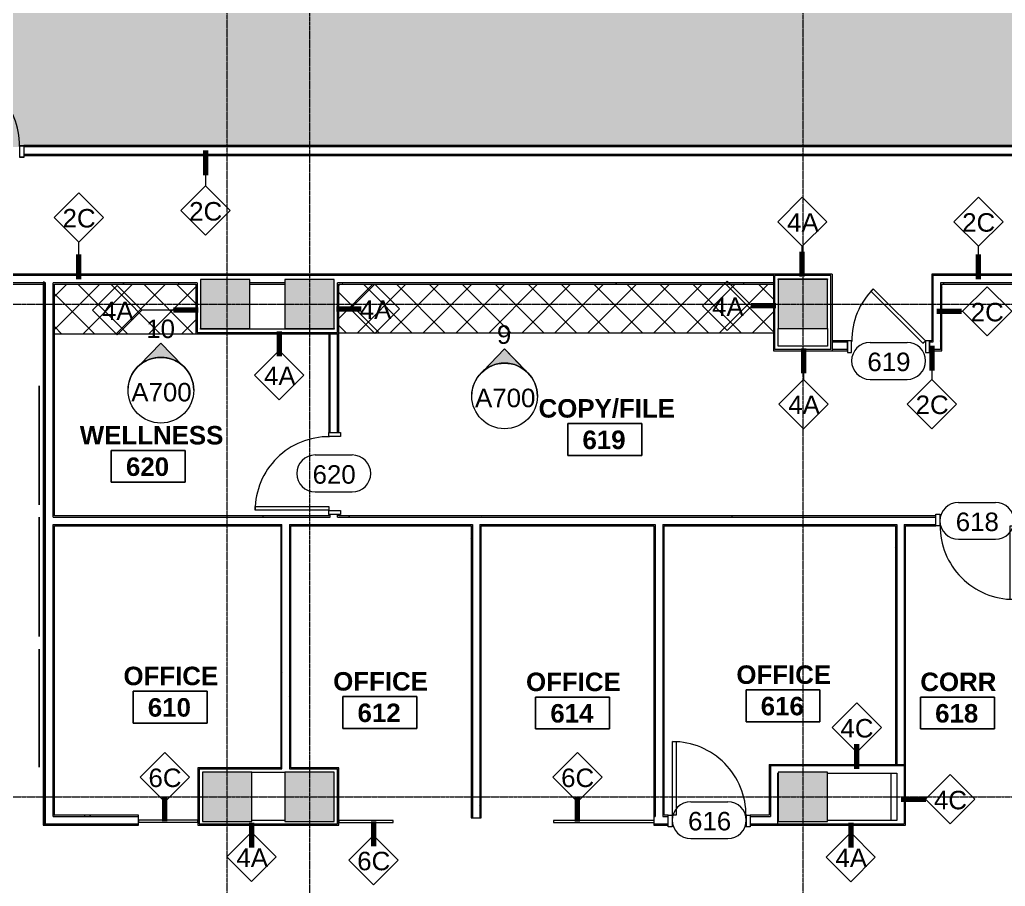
# Model space of a CAD drawing. Header units: inches. Extents: x 2468 to 5719, y -656 to 1380.
# Drawn here: x 3111 to 3590.6, y 536.6 to 958.5 of the extents above; entities that cross this region are included whole.
import ezdxf

# ---------------------------------------------------------------- set-up
doc = ezdxf.new("R2010")
doc.units = ezdxf.units.IN
doc.header["$MEASUREMENT"] = 0
doc.linetypes.add('Grid Line 1_2_', pattern=[0.875, 0.5, -0.125, 0.125, -0.125])
for name, color, linetype, lineweight in [('7200-WISCONSIN-AVE-6TH-FLOOR-031418_dwg', 8, 'Continuous', 9), ('A-AREA-IDEN', 2, 'Continuous', 9), ('A-DETL-GENF', 92, 'Continuous', 9), ('A-DOOR', 31, 'Continuous', 13), ('A-DOOR-FRAM', 31, 'Continuous', 20), ('A-DOOR-IDEN', 31, 'Continuous', 9), ('A-GENM', 13, 'Continuous', 13), ('A-GLAZ-CURT', 52, 'Continuous', 9), ('A-WALL', 113, 'Continuous', 13), ('A-WALL-IDEN', 211, 'Continuous', 9), ('A-WALL-PATT', 111, 'Continuous', 13), ('Bb-col', 7, 'Continuous', 9), ('G-ANNO-SYMB', 111, 'Continuous', 9), ('I-WALL', 2, 'Continuous', 13), ('Q-CASE', 31, 'Continuous', 13), ('S-COLS', 52, 'Continuous', 13), ('S-GRID', 1, 'Continuous', 9)]:
    doc.layers.add(name, color=color, linetype=linetype, lineweight=lineweight)
doc.styles.add('Arial_1', font='arial.ttf', dxfattribs={"height": 9})
doc.styles.add('Swis721 Lt BT', font='swissl.ttf', dxfattribs={"height": 9})
doc.styles.add('Swis721 Lt BT_B_1', font='', dxfattribs={"height": 9})
doc.styles.get('Swis721 Lt BT_B_1').set_extended_font_data('Swis721 Lt BT', bold=True)
pattern_1 = [(0, (0, 0), (30.72, 7.68), [1.267, -21.773, 1.267, -21.773, -122.88]), (0, (0, 0), (30.72, 7.68), [-46.08, 1.267, -44.813, 1.267, -21.773, -53.76]), (0, (0, 0), (30.72, 7.68), [-115.2, 1.267, -14.093, 1.267, -37.133]), (120, (11.52, 3.84), (-22.011075, 22.7643), [1.267, -21.773, 1.267, -21.773, -122.88]), (120, (11.52, 3.84), (-22.011075, 22.7643), [-46.08, 1.267, -44.813, 1.267, -21.773, -53.76]), (120, (11.52, 3.84), (-22.011075, 22.7643), [-115.2, 1.267, -14.093, 1.267, -37.133]), (240, (15.36, 19.2), (-8.708925, -30.4443), [1.267, -21.773, 1.267, -21.773, -122.88]), (240, (15.36, 19.2), (-8.708925, -30.4443), [-46.08, 1.267, -44.813, 1.267, -21.773, -53.76]), (240, (15.36, 19.2), (-8.708925, -30.4443), [-115.2, 1.267, -14.093, 1.267, -37.133])]

# ---------------------------------------------------------------- blocks, each defined once
blk = doc.blocks.new('Concrete-Rectangular-Column - 24 x 24-4901126-6TH FLOOR CONSTRUCTION')
at = {"layer": 'S-COLS', "lineweight": 9}
blk.add_hatch(color=7, dxfattribs=at).paths.add_polyline_path([(-12, -12), (12, -12), (12, 12), (-12, 12), (-12, 9.82)], flags=0)
at = {"layer": 'S-COLS', "color": 8, "lineweight": 20}
for p, q in [((12, 12), (-12, 12)), ((-12, 12), (-12, -12)), ((12, -12), (12, 12)), ((-12, -12), (12, -12))]:
    blk.add_line(p, q, dxfattribs=at)
blk = doc.blocks.new('Single Flush - OTJ_SOLIDFLUSH_ALUM-6376845-6TH FLOOR CONSTRUCTION')
at = {"layer": 'A-DOOR', "lineweight": 20}
for p, q in [((16.15625, -2.4375), (17.90625, -2.4375)), ((16.15625, -38.25), (16.15625, -2.4375)), ((17.90625, -2.4375), (17.90625, -38.25)), ((17.90625, -38.25), (16.15625, -38.25))]:
    blk.add_line(p, q, dxfattribs=at)
at = {"layer": 'A-DOOR', "lineweight": 9}
blk.add_arc((17.90625, -2.4375), 35.8125, 179.5, 270, dxfattribs=at)
at = {"layer": 'A-DOOR-FRAM'}
for p, q in [((-20, 3.3125), (-18, 3.3125)), ((-20, -2.4375), (-20, 3.3125)), ((-19.9375, 3.25), (-18.0625, 3.25)), ((-19.9375, -2.375), (-19.9375, 3.25)), ((-18.0625, 3.25), (-18.0625, -2.375)), ((-18, 3.3125), (-18, -2.4375)), ((18.000004, 3.3125), (20.000004, 3.3125)), ((18.000004, -2.4375), (18.000004, 3.3125)), ((18.062504, 3.25), (19.937504, 3.25)), ((18.062504, -2.375), (18.062504, 3.25)), ((19.937504, 3.25), (19.937504, -2.375)), ((20.000004, 3.3125), (20.000004, -2.4375)), ((-18, -2.4375), (-20, -2.4375)), ((-18.0625, -2.375), (-19.9375, -2.375)), ((20.000004, -2.4375), (18.000004, -2.4375)), ((19.937504, -2.375), (18.062504, -2.375))]:
    blk.add_line(p, q, dxfattribs=at)
blk = doc.blocks.new('Single Flush - OTJ_SOLIDFLUSH_ALUM-6443499-6TH FLOOR CONSTRUCTION')
at = {"layer": 'A-DOOR', "lineweight": 20}
for p, q in [((-7.42, 27.76), (-8.65, 26.52)), ((-8.65, 26.52), (16.67, 1.2)), ((17.91, 2.44), (-7.42, 27.76)), ((16.67, 1.2), (17.91, 2.44))]:
    blk.add_line(p, q, dxfattribs=at)
at = {"layer": 'A-DOOR', "lineweight": 9}
blk.add_arc((17.91, 2.44), 35.81, 135, 180.5, dxfattribs=at)
at = {"layer": 'A-DOOR-FRAM'}
for p, q in [((-20, 2.44), (-20, -3.31)), ((-18, 2.44), (-20, 2.44)), ((-19.94, 2.37), (-19.94, -3.25)), ((-18.06, 2.37), (-19.94, 2.37)), ((-18.06, -3.25), (-18.06, 2.37)), ((-18, -3.31), (-18, 2.44)), ((18, 2.44), (18, -3.31)), ((20, 2.44), (18, 2.44)), ((18.06, 2.37), (18.06, -3.25)), ((19.94, 2.37), (18.06, 2.37)), ((19.94, -3.25), (19.94, 2.37)), ((20, -3.31), (20, 2.44)), ((-20, -3.31), (-18, -3.31)), ((-19.94, -3.25), (-18.06, -3.25)), ((18, -3.31), (20, -3.31)), ((18.06, -3.25), (19.94, -3.25))]:
    blk.add_line(p, q, dxfattribs=at)
blk = doc.blocks.new('System Panel - Glazed-6409168-6TH FLOOR CONSTRUCTION')
at = {"layer": 'A-GLAZ-CURT', "lineweight": 13}
for p, q in [((14.5, 0.5), (-14.5, 0.5)), ((-14.5, 0.5), (-14.5, -0.5)), ((14.5, -0.5), (14.5, 0.5)), ((-14.5, -0.5), (14.5, -0.5))]:
    blk.add_line(p, q, dxfattribs=at)
blk = doc.blocks.new('C-Counter Top - ADJ HEIGHT-6442588-6TH FLOOR CONSTRUCTION')
at = {"layer": 'Q-CASE', "lineweight": 9}
h = blk.add_hatch(dxfattribs=at)
h.set_pattern_fill('FP_3', color=256, style=0, pattern_type=2)
h.set_pattern_definition([(45, (-3313.512, -831.118), (-8.012227, 8.012227), []), (135, (-3313.512, -831.118), (-8.012227, -8.012227), [])])
h.paths.add_polyline_path([(-47.26, -25), (164.24, -25), (164.24, -1.38), (-47.26, -1.38), (-47.26, -24.86)], flags=0)
blk.add_line((-47.26, -25), (164.24, -25), dxfattribs=at)
blk = doc.blocks.new('Casework 14 - Casework 3-5735382-6TH FLOOR CONSTRUCTION')
at = {"layer": 'Q-CASE', "lineweight": 9}
h = blk.add_hatch(dxfattribs=at)
h.set_pattern_fill('FP_5', color=256, style=0, pattern_type=2)
h.set_pattern_definition([(45, (3.807, 23.187), (-8.012227, 8.012227), []), (135, (3.807, 23.187), (-8.012227, -8.012227), [])])
h.paths.add_polyline_path([(3176.45, 828.82), (3200.56, 828.82), (3200.56, 852.93), (3131.68, 852.93), (3131.68, 828.82), (3155.79, 828.82)], flags=0)
blk.add_line((3131.68, 828.82), (3200.56, 828.82), dxfattribs=at)
blk = doc.blocks.new('System Panel - Glazed-6409363-6TH FLOOR CONSTRUCTION')
at = {"layer": 'A-GLAZ-CURT', "lineweight": 13}
for p, q in [((13.25, 0.5), (-13.25, 0.5)), ((-13.25, 0.5), (-13.25, -0.5)), ((13.25, -0.5), (13.25, 0.5)), ((-13.25, -0.5), (13.25, -0.5))]:
    blk.add_line(p, q, dxfattribs=at)
blk = doc.blocks.new('System Panel - Glazed-6409592-6TH FLOOR CONSTRUCTION')
at = {"layer": 'A-GLAZ-CURT', "lineweight": 13}
for p, q in [((24.4375, 0.5), (-24.4375, 0.5)), ((-24.4375, 0.5), (-24.4375, -0.5)), ((24.4375, -0.5), (24.4375, 0.5)), ((-24.4375, -0.5), (24.4375, -0.5))]:
    blk.add_line(p, q, dxfattribs=at)
blk = doc.blocks.new('Single Flush - OTJ_SOLIDFLUSH_ALUM-6454966-6TH FLOOR CONSTRUCTION')
at = {"layer": 'A-DOOR', "lineweight": 20}
for p, q in [((-8.65, -26.52), (16.67, -1.2)), ((17.91, -2.44), (-7.42, -27.76)), ((16.67, -1.2), (17.91, -2.44)), ((-7.42, -27.76), (-8.65, -26.52))]:
    blk.add_line(p, q, dxfattribs=at)
at = {"layer": 'A-DOOR', "lineweight": 9}
blk.add_arc((17.91, -2.44), 35.81, 179.5, 225, dxfattribs=at)
at = {"layer": 'A-DOOR-FRAM'}
for p, q in [((-20, 3.31), (-18, 3.31)), ((-20, -2.44), (-20, 3.31)), ((-19.94, 3.25), (-18.06, 3.25)), ((-19.94, -2.37), (-19.94, 3.25)), ((-18.06, 3.25), (-18.06, -2.37)), ((-18, 3.31), (-18, -2.44)), ((18, 3.31), (20, 3.31)), ((18, -2.44), (18, 3.31)), ((18.06, 3.25), (19.94, 3.25)), ((18.06, -2.37), (18.06, 3.25)), ((19.94, 3.25), (19.94, -2.37)), ((20, 3.31), (20, -2.44)), ((-18, -2.44), (-20, -2.44)), ((-18.06, -2.37), (-19.94, -2.37)), ((20, -2.44), (18, -2.44)), ((19.94, -2.37), (18.06, -2.37))]:
    blk.add_line(p, q, dxfattribs=at)
blk = doc.blocks.new('Conference Wood wall11 - Conference Wood wall-6209699-6TH FLOOR CONSTRUCTION')
at = {"layer": 'Q-CASE', "lineweight": 20}
for p, q in [((3122.46, 830.68), (3122.46, 566.38)), ((3123, 830.68), (3122.46, 830.68)), ((3123, 566.38), (3123, 830.68)), ((3122.46, 566.38), (3123, 566.38))]:
    blk.add_line(p, q, dxfattribs=at)
blk = doc.blocks.new('7200-WISCONSIN-AVE-6TH-FLOOR-031418_dwg-5450642-6TH FLOOR CONSTRUCTION')
at = {"layer": 'Bb-col'}
for p, q in [((3504, 832.13), (3480, 832.13)), ((3202.25, 808.12), (3202.25, 807.89)), ((3535, 568.63), (3535, 591.75))]:
    blk.add_line(p, q, dxfattribs=at)
blk = doc.blocks.new('Room Tag - Room Name and Number-3379422-6TH FLOOR CONSTRUCTION')
at = {"layer": 'A-AREA-IDEN'}
for p, q in [((-0.1881, -0.1636), (-0.1881, -0.0018)), ((-0.1881, -0.0018), (0.1869, -0.0018)), ((0.1869, -0.0018), (-0.1881, -0.0018)), ((-0.1881, -0.0018), (-0.1881, -0.1636)), ((0.1869, -0.0018), (0.1869, -0.1636)), ((0.1869, -0.1636), (0.1869, -0.0018)), ((0.1869, -0.1636), (-0.1881, -0.1636)), ((-0.1881, -0.1636), (0.1869, -0.1636))]:
    blk.add_line(p, q, dxfattribs=at)
blk = doc.blocks.new('Elevation - Filled Arrow 2-347888-6TH FLOOR CONSTRUCTION')
at = {"layer": 'G-ANNO-SYMB'}
blk.add_circle((0, 0), 0.1664, dxfattribs=at)
blk = doc.blocks.new('Elevation - Filled Arrow-151867-6TH FLOOR CONSTRUCTION')
at = {"layer": 'G-ANNO-SYMB'}
h = blk.add_hatch(color=256, dxfattribs=at)
edge = h.paths.add_edge_path(flags=0)
edge.add_line((0, 0.2393), (0.1103, 0.1247))
edge.add_arc((-0.0002, -0.0002), 0.1667, 48.498, 130.5571)
edge.add_line((-0.1085, 0.1265), (0, 0.2393))
for p, q in [((0, 0.2393), (-0.1085, 0.1265)), ((-0.1084, 0.1266), (0, 0.2393)), ((0, 0.2393), (-0.1084, 0.1266)), ((0, 0.2393), (0.11, 0.1249)), ((0.1103, 0.1247), (0, 0.2393))]:
    blk.add_line(p, q, dxfattribs=at)
blk.add_arc((-0.0002, -0.0002), 0.1667, 48.498, 130.5571, dxfattribs=at)
blk.add_ellipse((-0.0002, -0.0001), major_axis=(-0.1667, 0), ratio=0.999376, start_param=3.141593, end_param=6.283185, dxfattribs=at)
blk = doc.blocks.new('Door Tag - Door Tag-41184-6TH FLOOR CONSTRUCTION')
at = {"layer": 'A-DOOR-IDEN'}
for p, q in [((-0.09375, 0.09375), (0.09375, 0.09375)), ((-0.09375, -0.09375), (0.09375, -0.09375))]:
    blk.add_line(p, q, dxfattribs=at)
for centre, start, end in [((-0.09375, 0), 90, 270), ((0.09375, 0), 270, 90)]:
    blk.add_arc(centre, 0.09375, start, end, dxfattribs=at)
blk = doc.blocks.new('Wall Tag - 1_4_-62626-6TH FLOOR CONSTRUCTION')
at = {"layer": 'A-WALL-IDEN'}
for p, q in [((-0.125, 0), (0, 0.125)), ((0, 0.125), (0.125, 0)), ((-0.125, 0), (0, -0.125)), ((0, -0.125), (0.125, 0))]:
    blk.add_line(p, q, dxfattribs=at)

msp = doc.modelspace()

# ---------------------------------------------------------------- hatches: boundary and pattern name
at = {"layer": 'A-DETL-GENF'}
h = msp.add_hatch(color=9, dxfattribs=at)
h.paths.add_polyline_path([(3824.41, 691.12), (3829.75, 691.12), (3829.75, 712.12), (3783.5, 712.12), (3783.5, 691.12), (3804.5, 691.12)], flags=0)
h.paths.add_polyline_path([(3797.97, 715.62), (3960.5, 715.62), (3960.5, 808.12), (3960, 808.12), (3960, 831.12), (3957.25, 831.12), (3957.25, 833.98), (3917.25, 833.98), (3917.25, 831.12), (3916, 831.12), (3916, 808.62), (3783.5, 808.62), (3783.5, 715.62)], flags=0)
h.paths.add_polyline_path([(3678.56, 715.62), (3780, 715.62), (3780, 831.12), (3744, 831.12), (3744, 808.12), (3720, 808.12), (3720, 831.12), (3718.25, 831.12), (3718.25, 833.98), (3678.25, 833.98), (3678.25, 831.12), (3676, 831.12), (3676, 715.62)], flags=0)
h.paths.add_polyline_path([(3672.5, 715.62), (3672.5, 831.12), (3643.5, 831.12), (3643.5, 715.62)], flags=0)
h.paths.add_polyline_path([(3982.75, 766.13), (3982.75, 808.12), (3964, 808.12), (3964, 766.13), (3980.55, 766.13)], flags=0)
h.paths.add_polyline_path([(2815.72, 1310.42), (2809.11, 1330.21), (2811, 1330.85), (2817.62, 1311.05)], flags=0)
h.paths.add_polyline_path([(2662.35, 805.76), (2833.81, 865.19), (2817.01, 915.45), (2808.71, 912.67), (2787.78, 975.27), (2795.61, 977.89), (2771.67, 1049.52), (2757.94, 1044.93), (2750.33, 1067.69), (2773.1, 1075.3), (2780.7, 1052.54), (2776.41, 1051.1), (2801.46, 976.15), (2793.63, 973.54), (2812.34, 917.58), (2819.22, 919.88), (2837.85, 864.14), (2922.38, 892.4), (2921.3, 895.52), (2921.77, 895.69), (2903.61, 948.09), (2940.61, 960.46), (2946.33, 943.39), (2990.89, 958.29), (2982.89, 982.23), (2986.21, 983.34), (2986.92, 981.21), (3035.29, 997.38), (3034.02, 1001.17), (3037.82, 1002.44), (3036.55, 1006.23), (3040.34, 1007.5), (3028.3, 1043.54), (3024.5, 1042.29), (3023.23, 1046.07), (3019.44, 1044.8), (3018.17, 1048.59), (3012.48, 1046.69), (3011.37, 1050.01), (3045.52, 1061.42), (2993.52, 1216.96), (2845.1, 1167.35), (2876.96, 1072.03), (2919.16, 1086.14), (2939.29, 1025.91), (2968.69, 1035.74), (2973.53, 1021.28), (2970.21, 1020.17), (2966.48, 1031.31), (2929.08, 1018.81), (2927.97, 1022.13), (2930.76, 1023.06), (2912.53, 1077.6), (2868.9, 1063.01), (2887.13, 1008.48), (2895.72, 1011.35), (2896.83, 1008.03), (2884.92, 1004.05), (2834.67, 1154.37), (2833.37, 1153.94), (2826.91, 1173.26), (2846.23, 1179.72), (2836.84, 1207.82), (2848.69, 1211.78), (2857.89, 1184.28), (2938.5, 1211.22), (2906.8, 1306.07), (2826.19, 1279.12), (2835.38, 1251.61), (2823.52, 1247.65), (2803.89, 1306.46), (2815.72, 1310.42), (2824.92, 1282.91), (2905.53, 1309.86), (2897.15, 1334.94), (2809.64, 1334.94), (2810.92, 1331.08), (2809.03, 1330.45), (2807.53, 1334.94), (2660.47, 1334.94), (2670.13, 1306.03), (2658.28, 1302.07), (2649.08, 1329.57), (2560.85, 1300.08), (2592.56, 1205.24), (2680.78, 1234.73), (2671.59, 1262.24), (2683.45, 1266.2), (2703.1, 1207.4), (2691.25, 1203.43), (2682.05, 1230.94), (2593.82, 1201.45), (2625.53, 1106.6), (2713.76, 1136.1), (2704.56, 1163.6), (2716.42, 1167.56), (2725.81, 1139.47), (2745.11, 1145.92), (2751.57, 1126.59), (2751.21, 1126.48), (2763.58, 1089.49), (2758.84, 1087.9), (2742.83, 1135.8), (2576.39, 1080.16), (2605.71, 992.43), (2750.33, 1040.78), (2751.44, 1037.46), (2603.5, 988), (2506.5, 1278.2), (2552.5, 1293.58), (2553.61, 1290.26), (2510.93, 1275.99), (2574.8, 1084.9), (2617.47, 1099.17), (2616.04, 1103.43), (2622.21, 1105.49), (2545.51, 1334.94), (2499.16, 1334.94), (2499.16, 1306.46), (2495.66, 1306.46), (2495.66, 1334.94), (2470.58, 1334.94), (2470.58, 1306.46), (2484.96, 1306.46), (2588.65, 996.28), (2597.66, 999.29), (2660.71, 810.66)], flags=0)
h.paths.add_polyline_path([(3885.5, 812.12), (3885.5, 831.12), (3872, 831.12), (3872, 833.98), (3797, 833.98), (3797, 831.12), (3783.5, 831.12), (3783.5, 812.12), (3830.75, 812.12)], flags=0)
h.paths.add_polyline_path([(3912.5, 812.12), (3912.5, 831.12), (3889, 831.12), (3889, 812.12)], flags=0)
h.paths.add_polyline_path([(2925.15, 896.62), (3714.46, 896.62), (3714.46, 1046.38), (3693.25, 1046.38), (3693.25, 1073.88), (3714.46, 1073.88), (3714.46, 1311.48), (3712, 1311.48), (3712, 1309.88), (3710, 1309.88), (3710, 1311.48), (3634, 1311.48), (3634, 1309.88), (3632, 1309.88), (3632, 1311.48), (3592, 1311.48), (3592, 1309.88), (3590, 1309.88), (3590, 1311.48), (3514, 1311.48), (3514, 1309.88), (3512, 1309.88), (3512, 1311.48), (3472, 1311.48), (3472, 1309.88), (3470, 1309.88), (3470, 1311.48), (3394, 1311.48), (3394, 1309.88), (3392, 1309.88), (3392, 1311.48), (3352, 1311.48), (3352, 1309.88), (3350, 1309.88), (3350, 1311.48), (3274, 1311.48), (3274, 1309.88), (3272, 1309.88), (3272, 1311.48), (3232, 1311.48), (3232, 1309.88), (3230, 1309.88), (3230, 1311.48), (3154, 1311.48), (3154, 1309.88), (3152, 1309.88), (3152, 1311.48), (3112, 1311.48), (3112, 1309.88), (3110, 1309.88), (3110, 1311.48), (3034, 1311.48), (3034, 1309.88), (3032, 1309.88), (3032, 1307.13), (2992.74, 1307.13), (2992.74, 1311.48), (2975.11, 1311.48), (3002.76, 1228.75), (2949.18, 1210.84), (2951.16, 1204.91), (2994.79, 1219.49), (3047.41, 1062.06), (3050.26, 1063.01), (3011, 1180.45), (3011, 1285.62), (3013, 1285.62), (3013, 1180.77), (3071.49, 1005.79), (2988.03, 977.89), (2998.69, 946.01), (2917.44, 918.86), (2925.08, 896.83)], flags=0)
h.paths.add_polyline_path([(2917.41, 918.96), (2918.1, 919.19), (2939.36, 929.99), (2916.26, 922.27)], flags=0)
h.paths.add_polyline_path([(2915.93, 923.23), (2942.21, 932.01), (2934.61, 954.76), (2908.07, 945.89), (2908.46, 944.78)], flags=0)
h.paths.add_polyline_path([(2945.53, 933.12), (2946.01, 933.28), (2944.47, 937.89), (2943.99, 937.73)], flags=0)
h.paths.add_polyline_path([(2949.33, 934.39), (2993.9, 949.29), (2992.36, 953.9), (2947.79, 939), (2949.14, 934.95)], flags=0)
h.paths.add_polyline_path([(2942.53, 942.12), (2943, 942.28), (2938.4, 956.03), (2937.93, 955.87), (2942.21, 943.05)], flags=0)
h.paths.add_polyline_path([(3037.19, 998.01), (3068.49, 1008.47), (3051.21, 1060.16), (3050.73, 1060), (3058.34, 1037.24), (3035.58, 1029.63), (3027.97, 1052.39), (3019.91, 1049.7), (3020.7, 1047.33), (3024.5, 1048.6), (3025.76, 1044.8), (3029.56, 1046.07), (3042.87, 1006.24), (3039.08, 1004.97), (3040.34, 1001.17), (3036.55, 999.91), (3037.15, 998.14)], flags=0)
h.paths.add_polyline_path([(3264, 1048.12), (3240, 1048.12), (3240, 1072.12), (3264, 1072.12)], flags=0)
h.paths.add_polyline_path([(3696.25, 1049.38), (3714.46, 1049.38), (3714.46, 1070.88), (3696.25, 1070.88)], flags=0)
h.paths.add_polyline_path([(3499.63, 1050.25), (3484.88, 1050.25), (3484.88, 1064.25), (3499.63, 1064.25)], flags=0)
h.paths.add_polyline_path([(3520.69, 1050.25), (3505.94, 1050.25), (3505.94, 1064.25), (3520.69, 1064.25)], flags=0)
h.paths.add_polyline_path([(2865.58, 1068.23), (2875.06, 1071.4), (2842.56, 1168.61), (2849.2, 1170.83), (2847.3, 1176.52), (2831.18, 1171.13), (2864.52, 1071.4)], flags=0)
h.paths.add_polyline_path([(2727.51, 1134.37), (2741.72, 1139.12), (2741.56, 1139.59), (2727.35, 1134.84)], flags=0)
h.paths.add_polyline_path([(2726.42, 1138.35), (2742.56, 1143.75), (2734.17, 1141.6), (2726.22, 1138.94), (2726.25, 1138.86)], flags=0)
h.paths.add_polyline_path([(2702.67, 1162.97), (2696.05, 1182.77), (2697.94, 1183.4), (2704.56, 1163.6)], flags=0)
h.paths.add_polyline_path([(2695.97, 1183), (2689.35, 1202.8), (2691.25, 1203.43), (2697.86, 1183.64), (2696.05, 1183.03)], flags=0)
h.paths.add_polyline_path([(2848.69, 1211.78), (2842.08, 1231.58), (2843.97, 1232.21), (2850.59, 1212.41), (2849.2, 1211.95)], flags=0)
h.paths.add_polyline_path([(2941.82, 1212.33), (2998.25, 1231.2), (2963.58, 1334.94), (2900.84, 1334.94), (2941.13, 1214.39)], flags=0)
h.paths.add_polyline_path([(2842, 1231.82), (2835.38, 1251.61), (2837.28, 1252.25), (2843.89, 1232.45), (2842.08, 1231.84)], flags=0)
h.paths.add_polyline_path([(2669.69, 1261.6), (2663.08, 1281.4), (2664.97, 1282.03), (2671.59, 1262.24)], flags=0)
h.paths.add_polyline_path([(2663, 1281.64), (2656.38, 1301.44), (2658.28, 1302.07), (2664.89, 1282.27), (2663.08, 1281.66)], flags=0)
h.paths.add_polyline_path([(3484.88, 1293.13), (3484.87, 1293.13), (3484.88, 1307.13), (3499.62, 1307.13), (3499.62, 1293.13)], flags=0)
h.paths.add_polyline_path([(3244.62, 1293.13), (3244.62, 1307.13), (3259.37, 1307.13), (3259.37, 1293.13)], flags=0)
h.paths.add_polyline_path([(3011, 1293.13), (3004.37, 1293.13), (3004.37, 1307.13), (3019.12, 1307.13), (3019.12, 1293.13), (3013, 1293.13)], flags=0)
h.paths.add_polyline_path([(2559.58, 1303.87), (2647.81, 1333.37), (2647.29, 1334.94), (2549.2, 1334.94), (2558.72, 1306.46)], flags=0)
at = {"layer": 'A-WALL-PATT', "lineweight": 9}
h = msp.add_hatch(dxfattribs=at)
h.set_pattern_fill('FP_2', color=256, style=0, pattern_type=2)
h.set_pattern_definition(pattern_1)
h.paths.add_polyline_path([(4012.67, 896.61), (4012.67, 897.23), (4011.8, 897.23), (4011.8, 896.61)], flags=0)
h.paths.add_polyline_path([(3266.25, 896.61), (3715.23, 896.61), (3715.23, 897.23), (3113.05, 897.23), (3113.05, 896.61)], flags=0)
h.paths.add_polyline_path([(3718.86, 896.61), (3971.8, 896.61), (3971.8, 897.23), (3718.86, 897.23)], flags=0)
h.paths.add_polyline_path([(2971.42, 896.61), (3073.05, 896.62), (3073.05, 897.23), (2924.94, 897.23), (2925.15, 896.61), (2952.37, 896.61)], flags=0)
h = msp.add_hatch(dxfattribs=at)
h.set_pattern_fill('FP_2', color=256, style=0, pattern_type=2)
h.set_pattern_definition(pattern_1)
h.paths.add_polyline_path([(4012.67, 892.36), (4012.67, 892.98), (4011.8, 892.98), (4011.8, 892.36)], flags=0)
h.paths.add_polyline_path([(3478.25, 892.36), (3971.8, 892.36), (3971.8, 892.98), (3113.05, 892.98), (3113.05, 892.36), (3477.75, 892.36)], flags=0)
h.paths.add_polyline_path([(2952.37, 892.36), (3073.05, 892.36), (3073.05, 892.98), (2926.41, 892.98), (2926.63, 892.36), (2951.74, 892.36)], flags=0)
h = msp.add_hatch(dxfattribs=at)
h.set_pattern_fill('FP_2', color=256, style=0, pattern_type=2)
h.set_pattern_definition(pattern_1)
h.paths.add_polyline_path([(3113.05, 833.99), (3477.75, 833.99), (3477.75, 834.62), (2951.74, 834.62), (2951.74, 833.99), (3074.57, 833.99)], flags=0)
h = msp.add_hatch(dxfattribs=at)
h.set_pattern_fill('FP_2', color=256, style=0, pattern_type=2)
h.set_pattern_definition(pattern_1)
h.paths.add_polyline_path([(3480, 833.99), (3505.62, 833.99), (3505.61, 834.62), (3477.75, 834.62), (3477.75, 833.99), (3478.37, 833.99)], flags=0)
h = msp.add_hatch(dxfattribs=at)
h.set_pattern_fill('FP_2', color=256, style=0, pattern_type=2)
h.set_pattern_definition(pattern_1)
h.paths.add_polyline_path([(3559.62, 833.99), (3640, 833.99), (3640, 834.62), (3555.37, 834.62), (3555.37, 833.99), (3559, 833.99)], flags=0)
h = msp.add_hatch(dxfattribs=at)
h.set_pattern_fill('FP_2', color=256, style=0, pattern_type=2)
h.set_pattern_definition(pattern_1)
h.paths.add_polyline_path([(3477.75, 829.74), (3477.75, 830.37), (3265.62, 830.37), (3265.62, 829.74), (3376.56, 829.74)], flags=0)
h.paths.add_polyline_path([(3240, 829.74), (3240, 830.37), (3223, 830.37), (3223, 829.74), (3225.57, 829.74)], flags=0)
h.paths.add_polyline_path([(3197.37, 829.74), (3197.37, 830.37), (3127.25, 830.37), (3127.25, 829.74), (3196.75, 829.74)], flags=0)
h.paths.add_polyline_path([(3123, 829.74), (3123.62, 829.74), (3123.62, 830.37), (3123, 830.37), (3123, 829.74)], flags=0)
h.paths.add_polyline_path([(3122.46, 829.74), (3122.46, 830.37), (3024, 830.37), (3024, 829.74), (3074.57, 829.74)], flags=0)
h.paths.add_polyline_path([(2955.99, 829.74), (3000, 829.74), (3000, 830.37), (2955.99, 830.37), (2955.99, 829.94)], flags=0)
h = msp.add_hatch(dxfattribs=at)
h.set_pattern_fill('FP_2', color=256, style=0, pattern_type=2)
h.set_pattern_definition(pattern_1)
h.paths.add_polyline_path([(3123, 566.38), (3123.62, 566.38), (3123.62, 829.74), (3123, 829.74), (3123, 567)], flags=0)
h = msp.add_hatch(dxfattribs=at)
h.set_pattern_fill('FP_2', color=256, style=0, pattern_type=2)
h.set_pattern_definition(pattern_1)
h.paths.add_polyline_path([(3127.87, 570.63), (3127.87, 712.74), (3127.25, 712.74), (3127.25, 570.63)], flags=0)
h.paths.add_polyline_path([(3127.25, 716.37), (3127.87, 716.37), (3127.87, 829.74), (3127.25, 829.74), (3127.25, 716.39)], flags=0)
h = msp.add_hatch(dxfattribs=at)
h.set_pattern_fill('FP_2', color=256, style=0, pattern_type=2)
h.set_pattern_definition(pattern_1)
h.paths.add_polyline_path([(3196.75, 806.26), (3197.37, 806.26), (3197.37, 829.74), (3196.75, 829.74), (3196.75, 807.89)], flags=0)
h = msp.add_hatch(dxfattribs=at)
h.set_pattern_fill('FP_2', color=256, style=0, pattern_type=2)
h.set_pattern_definition(pattern_1)
h.paths.add_polyline_path([(3559, 797.99), (3559.62, 797.99), (3559.62, 830.37), (3559, 830.37), (3559, 801.62)], flags=0)
h = msp.add_hatch(dxfattribs=at)
h.set_pattern_fill('FP_2', color=256, style=0, pattern_type=2)
h.set_pattern_definition(pattern_1)
h.paths.add_polyline_path([(3640, 829.74), (3640, 830.37), (3559.62, 830.37), (3559.62, 829.74)], flags=0)
h = msp.add_hatch(dxfattribs=at)
h.set_pattern_fill('FP_2', color=256, style=0, pattern_type=2)
h.set_pattern_definition(pattern_1)
h.paths.add_polyline_path([(3261.37, 716.99), (3262, 716.99), (3262, 717.62), (3261.37, 717.62)], flags=0)
h.paths.add_polyline_path([(3261.37, 757.62), (3262, 757.62), (3262, 805.64), (3261.37, 805.64)], flags=0)
h = msp.add_hatch(dxfattribs=at)
h.set_pattern_fill('FP_2', color=256, style=0, pattern_type=2)
h.set_pattern_definition(pattern_1)
h.paths.add_polyline_path([(3639.75, 716.37), (3639.75, 716.99), (3596.75, 716.99), (3596.75, 716.37), (3604.25, 716.37)], flags=0)
h.paths.add_polyline_path([(3331.25, 716.37), (3556.75, 716.37), (3556.75, 716.99), (3265.62, 716.99), (3265.62, 716.37)], flags=0)
h.paths.add_polyline_path([(3225.57, 716.37), (3262, 716.37), (3262, 716.99), (3127.87, 716.99), (3127.87, 716.37), (3223, 716.37)], flags=0)
h = msp.add_hatch(dxfattribs=at)
h.set_pattern_fill('FP_2', color=256, style=0, pattern_type=2)
h.set_pattern_definition(pattern_1)
h.paths.add_polyline_path([(3604.87, 712.12), (3639.75, 712.12), (3639.75, 712.74), (3604.25, 712.74), (3604.25, 712.12)], flags=0)
h.paths.add_polyline_path([(3600.62, 712.12), (3600.62, 712.74), (3596.75, 712.74), (3596.75, 712.12), (3600, 712.12)], flags=0)
h.paths.add_polyline_path([(3527.56, 712.12), (3537.75, 712.12), (3537.75, 712.74), (3423.87, 712.74), (3423.87, 712.12), (3478.25, 712.12)], flags=0)
h.paths.add_polyline_path([(3542, 712.12), (3556.75, 712.12), (3556.75, 712.74), (3541.37, 712.74), (3541.37, 712.12)], flags=0)
h.paths.add_polyline_path([(3400.97, 712.12), (3420.25, 712.12), (3420.25, 712.74), (3334.87, 712.74), (3334.87, 712.12), (3396.72, 712.12)], flags=0)
h.paths.add_polyline_path([(3331.25, 712.12), (3331.25, 712.74), (3242.25, 712.74), (3242.25, 712.12), (3330.62, 712.12)], flags=0)
h.paths.add_polyline_path([(3225.57, 712.12), (3238.62, 712.12), (3238.62, 712.74), (3127.87, 712.74), (3127.87, 712.12), (3223, 712.12)], flags=0)
h = msp.add_hatch(dxfattribs=at)
h.set_pattern_fill('FP_2', color=256, style=0, pattern_type=2)
h.set_pattern_definition(pattern_1)
h.paths.add_polyline_path([(3238.62, 594.37), (3238.62, 712.12), (3238, 712.12), (3238, 594.37)], flags=0)
h = msp.add_hatch(dxfattribs=at)
h.set_pattern_fill('FP_2', color=256, style=0, pattern_type=2)
h.set_pattern_definition(pattern_1)
h.paths.add_polyline_path([(3242.87, 594.37), (3242.87, 712.12), (3242.25, 712.12), (3242.25, 594.37)], flags=0)
h = msp.add_hatch(dxfattribs=at)
h.set_pattern_fill('FP_2', color=256, style=0, pattern_type=2)
h.set_pattern_definition(pattern_1)
h.paths.add_polyline_path([(3330.62, 569.88), (3331.25, 569.88), (3331.25, 712.12), (3330.62, 712.12), (3330.62, 577.44)], flags=0)
h = msp.add_hatch(dxfattribs=at)
h.set_pattern_fill('FP_2', color=256, style=0, pattern_type=2)
h.set_pattern_definition(pattern_1)
h.paths.add_polyline_path([(3335.5, 569.88), (3335.5, 712.12), (3334.87, 712.12), (3334.87, 569.88)], flags=0)
h = msp.add_hatch(dxfattribs=at)
h.set_pattern_fill('FP_2', color=256, style=0, pattern_type=2)
h.set_pattern_definition(pattern_1)
h.paths.add_polyline_path([(3419.62, 571.25), (3420.25, 571.25), (3420.25, 712.12), (3419.62, 712.12), (3419.62, 577.44)], flags=0)
h = msp.add_hatch(dxfattribs=at)
h.set_pattern_fill('FP_2', color=256, style=0, pattern_type=2)
h.set_pattern_definition(pattern_1)
h.paths.add_polyline_path([(3424.5, 571.25), (3424.5, 712.12), (3423.87, 712.12), (3423.87, 571.25)], flags=0)
h = msp.add_hatch(dxfattribs=at)
h.set_pattern_fill('FP_2', color=256, style=0, pattern_type=2)
h.set_pattern_definition(pattern_1)
h.paths.add_polyline_path([(3537.75, 596), (3537.75, 712.12), (3537.12, 712.12), (3537.12, 596)], flags=0)
h = msp.add_hatch(dxfattribs=at)
h.set_pattern_fill('FP_2', color=256, style=0, pattern_type=2)
h.set_pattern_definition(pattern_1)
h.paths.add_polyline_path([(3542, 596), (3542, 712.12), (3541.37, 712.12), (3541.37, 596)], flags=0)
h = msp.add_hatch(dxfattribs=at)
h.set_pattern_fill('FP_2', color=256, style=0, pattern_type=2)
h.set_pattern_definition(pattern_1)
h.paths.add_polyline_path([(3527.56, 595.38), (3541.37, 595.38), (3541.36, 596), (3475.62, 596), (3475.62, 595.38), (3504, 595.38)], flags=0)
h = msp.add_hatch(dxfattribs=at)
h.set_pattern_fill('FP_2', color=256, style=0, pattern_type=2)
h.set_pattern_definition(pattern_1)
h.paths.add_polyline_path([(3476.25, 571.25), (3476.25, 595.38), (3475.62, 595.37), (3475.62, 571.25)], flags=0)
h = msp.add_hatch(dxfattribs=at)
h.set_pattern_fill('FP_2', color=256, style=0, pattern_type=2)
h.set_pattern_definition(pattern_1)
h.paths.add_polyline_path([(3542, 567), (3542, 596), (3541.37, 596), (3541.37, 567), (3541.63, 567)], flags=0)
h = msp.add_hatch(dxfattribs=at)
h.set_pattern_fill('FP_2', color=256, style=0, pattern_type=2)
h.set_pattern_definition(pattern_1)
h.paths.add_polyline_path([(3266.25, 566.38), (3266.25, 593.74), (3265.62, 593.74), (3265.62, 566.38)], flags=0)
h = msp.add_hatch(dxfattribs=at)
h.set_pattern_fill('FP_2', color=256, style=0, pattern_type=2)
h.set_pattern_definition(pattern_1)
h.paths.add_polyline_path([(3127.87, 570.63), (3168.75, 570.63), (3168.75, 571.25), (3127.87, 571.25)], flags=0)
h = msp.add_hatch(dxfattribs=at)
h.set_pattern_fill('FP_2', color=256, style=0, pattern_type=2)
h.set_pattern_definition(pattern_1)
h.paths.add_polyline_path([(3264, 566.38), (3265.62, 566.38), (3265.62, 567), (3197.75, 567), (3197.75, 566.38), (3240, 566.38)], flags=0)
h = msp.add_hatch(dxfattribs=at)
h.set_pattern_fill('FP_2', color=256, style=0, pattern_type=2)
h.set_pattern_definition(pattern_1)
h.paths.add_polyline_path([(3476.25, 566.38), (3479.87, 566.38), (3479.87, 567), (3466.5, 567), (3466.5, 566.38), (3466.98, 566.38)], flags=0)
h.paths.add_polyline_path([(3426.5, 566.38), (3426.5, 567), (3419.62, 567), (3419.62, 566.38), (3424.5, 566.38)], flags=0)
h = msp.add_hatch(dxfattribs=at)
h.set_pattern_fill('FP_2', color=256, style=0, pattern_type=2)
h.set_pattern_definition(pattern_1)
h.paths.add_polyline_path([(3527.56, 566.38), (3542, 566.38), (3542, 567), (3479.87, 567), (3479.87, 566.38), (3506.75, 566.38)], flags=0)

# ---------------------------------------------------------------- linework, layer by layer
at = {"layer": 'A-GENM', "lineweight": 9}
for p, q in [((3120.53, 722.36), (3120.53, 780.36)), ((3120.53, 780.36), (3120.53, 722.36)), ((3120.53, 658.3), (3120.53, 716.3)), ((3120.53, 716.3), (3120.53, 658.3)), ((3120.53, 594.67), (3120.53, 652.1)), ((3120.53, 652.1), (3120.53, 594.67))]:
    msp.add_line(p, q, dxfattribs=at)
at = {"layer": 'A-WALL'}
for p, q in [((3715.23, 896.61), (3113.05, 896.61)), ((3971.8, 892.98), (3113.05, 892.98)), ((3477.75, 833.99), (2952.37, 833.99)), ((3123.62, 830.37), (3024, 830.37)), ((3123.62, 567), (3123.62, 830.37)), ((3197.37, 830.37), (3127.25, 830.37)), ((3127.25, 716.37), (3127.25, 830.37)), ((3197.37, 830.37), (3197.37, 806.26)), ((3240, 830.37), (3223, 830.37)), ((3477.75, 830.37), (3265.62, 830.37)), ((3265.62, 806.26), (3265.62, 830.37)), ((3478.37, 797.99), (3478.37, 833.99)), ((3505.62, 833.99), (3478.37, 833.99)), ((3505.62, 797.99), (3505.62, 833.99)), ((3555.37, 833.99), (3555.37, 801.62)), ((3640, 833.99), (3555.37, 833.99)), ((3559, 830.37), (3559, 797.99)), ((3640, 830.37), (3559, 830.37)), ((3197.37, 806.26), (3265.62, 806.26)), ((3262, 757.62), (3262, 805.64)), ((3265.62, 757.62), (3265.62, 805.64)), ((3513.75, 801.62), (3506.25, 801.62)), ((3555.37, 801.62), (3553.75, 801.62)), ((3505.62, 797.99), (3478.37, 797.99)), ((3513.75, 797.99), (3506.25, 797.99)), ((3559, 797.99), (3553.75, 797.99)), ((3127.25, 716.37), (3262, 716.37)), ((3262, 716.37), (3262, 717.62)), ((3265.62, 716.37), (3265.62, 717.62)), ((3265.62, 716.37), (3556.75, 716.37)), ((3127.25, 712.74), (3238.62, 712.74)), ((3127.25, 570.63), (3127.25, 712.74)), ((3238.62, 593.74), (3238.62, 712.74)), ((3242.25, 712.74), (3331.25, 712.74)), ((3242.25, 712.74), (3242.25, 593.74)), ((3331.25, 712.74), (3331.25, 569.88)), ((3334.87, 712.74), (3420.25, 712.74)), ((3334.87, 712.74), (3334.87, 569.88)), ((3420.25, 712.74), (3420.25, 570.63)), ((3423.87, 712.74), (3537.75, 712.74)), ((3423.87, 712.74), (3423.87, 570.63)), ((3537.75, 712.74), (3537.75, 596)), ((3541.37, 712.74), (3556.75, 712.74)), ((3541.37, 712.74), (3541.37, 596)), ((3476.25, 595.38), (3541.37, 595.38)), ((3476.25, 595.38), (3476.25, 570.63)), ((3541.37, 595.38), (3541.37, 567)), ((3198.37, 593.74), (3238.62, 593.74)), ((3198.37, 593.74), (3198.37, 567)), ((3242.25, 593.74), (3265.62, 593.74)), ((3265.62, 567), (3265.62, 593.74)), ((3123.62, 567), (3168.75, 567)), ((3127.25, 570.63), (3168.75, 570.63)), ((3198.37, 567), (3265.62, 567)), ((3419.62, 570.63), (3420.25, 570.63)), ((3419.62, 567), (3426.5, 567)), ((3423.87, 570.63), (3426.5, 570.63)), ((3466.5, 570.63), (3476.25, 570.63)), ((3466.5, 567), (3541.37, 567))]:
    msp.add_line(p, q, dxfattribs=at)
at = {"layer": 'A-WALL-IDEN', "lineweight": 90}
for p, q in [((3201.37, 894.8), (3201.37, 882.8)), ((3139.77, 832.18), (3139.77, 844.18)), ((3491.8, 833.49), (3491.8, 845.49)), ((3577.49, 832.18), (3577.49, 844.18)), ((3197.87, 817.19), (3185.87, 817.19)), ((3265.12, 817.76), (3277.12, 817.76)), ((3478.87, 819.17), (3466.87, 819.17)), ((3557.19, 816.56), (3569.19, 816.56)), ((3237.27, 806.76), (3237.27, 794.76)), ((3492.38, 798.49), (3492.38, 786.49)), ((3554.84, 799.81), (3554.84, 787.81)), ((3518.27, 593.88), (3518.27, 605.88)), ((3181.56, 568.38), (3181.56, 580.38)), ((3382.35, 568.13), (3382.35, 580.13)), ((3539.87, 578.99), (3551.87, 578.99)), ((3223.84, 567.5), (3223.84, 555.5)), ((3283.14, 568.13), (3283.14, 556.13)), ((3515.32, 567.5), (3515.32, 555.5))]:
    msp.add_line(p, q, dxfattribs=at)
at = {"layer": 'A-WALL-IDEN'}
for p, q in [((3201.37, 894.8), (3201.37, 877.63)), ((3139.77, 832.18), (3139.77, 850.26)), ((3491.8, 833.49), (3491.8, 848.21)), ((3577.49, 832.18), (3577.49, 848.21)), ((3197.87, 817.19), (3170.42, 817.19)), ((3265.12, 817.76), (3271.85, 817.76)), ((3478.87, 819.17), (3467.29, 819.17)), ((3557.19, 816.56), (3569.66, 816.56)), ((3237.27, 806.76), (3237.27, 797.51)), ((3492.38, 798.49), (3492.38, 783.42)), ((3554.84, 799.81), (3554.84, 783.42)), ((3518.27, 593.88), (3518.27, 601.96)), ((3181.56, 568.38), (3181.56, 577.82)), ((3382.35, 568.13), (3382.35, 577.82)), ((3539.87, 578.99), (3551.75, 578.99)), ((3223.84, 567.5), (3223.84, 562.92)), ((3283.14, 568.13), (3283.14, 561.31)), ((3515.32, 567.5), (3515.32, 562.84))]:
    msp.add_line(p, q, dxfattribs=at)
at = {"layer": 'I-WALL'}
for p, q in [((3714.61, 897.23), (3113.05, 897.23)), ((3113.05, 897.23), (3113.05, 892.36)), ((3113.05, 892.36), (3971.8, 892.36)), ((3506.25, 834.62), (2951.74, 834.62)), ((3477.75, 834.62), (3477.75, 797.37)), ((3506.25, 834.62), (3506.25, 797.37)), ((3554.75, 834.62), (3554.75, 802.24)), ((3640, 834.62), (3554.75, 834.62)), ((3026.25, 829.74), (3123, 829.74)), ((3123, 829.74), (3123, 566.38)), ((3127.87, 829.74), (3196.75, 829.74)), ((3127.87, 716.99), (3127.87, 829.74)), ((3196.75, 829.74), (3196.75, 805.64)), ((3223, 829.74), (3240, 829.74)), ((3266.25, 829.74), (3477.75, 829.74)), ((3266.25, 757.62), (3266.25, 829.74)), ((3480, 832.12), (3480, 832.37)), ((3480, 832.37), (3504, 832.37)), ((3504, 832.37), (3504, 832.12)), ((3559.62, 797.37), (3559.62, 829.74)), ((3559.62, 829.74), (3640, 829.74)), ((3199, 807.89), (3199, 808.12)), ((3264, 807.89), (3199, 807.89)), ((3264, 808.12), (3264, 807.89)), ((3480, 799.62), (3480, 808.12)), ((3504, 808.12), (3504, 799.62)), ((3196.75, 805.64), (3266.25, 805.64)), ((3261.37, 805.64), (3261.37, 757.62)), ((3513.75, 802.24), (3506.25, 802.24)), ((3513.75, 797.37), (3513.75, 802.24)), ((3554.75, 802.24), (3553.75, 802.24)), ((3553.75, 802.24), (3553.75, 797.37)), ((3477.75, 797.37), (3513.75, 797.37)), ((3504, 799.62), (3480, 799.62)), ((3553.75, 797.37), (3559.62, 797.37)), ((3261.37, 757.62), (3266.25, 757.62)), ((3261.37, 716.99), (3127.87, 716.99)), ((3261.37, 717.62), (3261.37, 716.99)), ((3266.25, 717.62), (3261.37, 717.62)), ((3266.25, 716.99), (3266.25, 717.62)), ((3556.75, 716.99), (3266.25, 716.99)), ((3556.75, 712.12), (3556.75, 716.99)), ((3127.87, 712.12), (3238, 712.12)), ((3127.87, 571.25), (3127.87, 712.12)), ((3238, 712.12), (3238, 594.37)), ((3242.87, 712.12), (3330.62, 712.12)), ((3242.87, 594.37), (3242.87, 712.12)), ((3330.62, 712.12), (3330.62, 569.88)), ((3335.5, 712.12), (3419.62, 712.12)), ((3335.5, 569.88), (3335.5, 712.12)), ((3419.62, 712.12), (3419.62, 566.38)), ((3424.5, 712.12), (3537.12, 712.12)), ((3424.5, 571.25), (3424.5, 712.12)), ((3537.12, 712.12), (3537.12, 596)), ((3542, 712.12), (3556.75, 712.12)), ((3542, 566.38), (3542, 712.12)), ((3475.62, 596), (3542, 596)), ((3475.62, 596), (3475.62, 571.25)), ((3238, 594.37), (3197.75, 594.37)), ((3197.75, 594.37), (3197.75, 566.38)), ((3224, 592.12), (3240, 592.12)), ((3266.25, 594.37), (3242.87, 594.37)), ((3266.25, 566.38), (3266.25, 594.37)), ((3479.87, 591.75), (3480, 591.75)), ((3479.87, 566.38), (3479.87, 591.75)), ((3504, 591.75), (3537.75, 591.75)), ((3537.75, 591.75), (3537.75, 568.63)), ((3168.75, 571.25), (3127.87, 571.25)), ((3168.75, 566.38), (3168.75, 571.25)), ((3426.5, 571.25), (3424.5, 571.25)), ((3426.5, 566.38), (3426.5, 571.25)), ((3475.62, 571.25), (3466.5, 571.25)), ((3466.5, 571.25), (3466.5, 566.38)), ((3123, 566.38), (3168.75, 566.38)), ((3197.75, 566.38), (3266.25, 566.38)), ((3240, 568.63), (3224, 568.63)), ((3330.62, 569.88), (3335.5, 569.88)), ((3419.62, 566.38), (3426.5, 566.38)), ((3466.5, 566.38), (3542, 566.38)), ((3480, 568.63), (3479.87, 568.63)), ((3537.75, 568.63), (3504, 568.63))]:
    msp.add_line(p, q, dxfattribs=at)
at = {"layer": 'S-GRID', "linetype": 'Grid Line 1_2_'}
for p, q in [((3212, -16.1), (3212, 1356.46)), ((3252, 1356.46), (3252, -16.1)), ((3492.25, -16.1), (3492.25, 1356.46)), ((2467.88, 820.12), (4862.49, 820.12)), ((2467.88, 580.12), (4862.49, 580.12))]:
    msp.add_line(p, q, dxfattribs=at)

# ---------------------------------------------------------------- block references
at = {"layer": '7200-WISCONSIN-AVE-6TH-FLOOR-031418_dwg', "color": 7}
msp.add_blockref('7200-WISCONSIN-AVE-6TH-FLOOR-031418_dwg-5450642-6TH FLOOR CONSTRUCTION', (0, 0), dxfattribs=at)
msp.add_blockref('7200-WISCONSIN-AVE-6TH-FLOOR-031418_dwg-5450642-6TH FLOOR CONSTRUCTION', (0, 0), dxfattribs=at)
msp.add_blockref('7200-WISCONSIN-AVE-6TH-FLOOR-031418_dwg-5450642-6TH FLOOR CONSTRUCTION', (0, 0), dxfattribs=at)
at = {"layer": 'A-AREA-IDEN', "xscale": 95.99999999999994, "yscale": 95.99999999999994, "zscale": 95.99999999999994}
for p in [(3395.71, 762.09), (3173.61, 749.02), (3184.23, 631.82), (3286.27, 629.2), (3380.1, 628.95), (3482.45, 632.46), (3567.33, 628.95)]:
    msp.add_blockref('Room Tag - Room Name and Number-3379422-6TH FLOOR CONSTRUCTION', p, dxfattribs=at)
at = {"layer": 'A-DOOR'}
for name, p, rotation in [('Single Flush - OTJ_SOLIDFLUSH_ALUM-6454966-6TH FLOOR CONSTRUCTION', (3093.05, 894.8), 180), ('Single Flush - OTJ_SOLIDFLUSH_ALUM-6376845-6TH FLOOR CONSTRUCTION', (3263.81, 737.62), 270), ('Single Flush - OTJ_SOLIDFLUSH_ALUM-6376845-6TH FLOOR CONSTRUCTION', (3446.5, 568.82), 180)]:
    msp.add_blockref(name, p, dxfattribs=dict(at, rotation=rotation))
for name, p in [('Single Flush - OTJ_SOLIDFLUSH_ALUM-6443499-6TH FLOOR CONSTRUCTION', (3533.75, 799.81)), ('Single Flush - OTJ_SOLIDFLUSH_ALUM-6376845-6TH FLOOR CONSTRUCTION', (3576.75, 714.56))]:
    msp.add_blockref(name, p, dxfattribs=at)
at = {"layer": 'A-DOOR-IDEN', "xscale": 95.99999999999994, "yscale": 95.99999999999994, "zscale": 95.99999999999994}
for p in [(3533.75, 792.42), (3263.81, 737.62), (3576.75, 714.56), (3446.5, 568.82)]:
    msp.add_blockref('Door Tag - Door Tag-41184-6TH FLOOR CONSTRUCTION', p, dxfattribs=at)
at = {"layer": 'A-GLAZ-CURT'}
for name, p in [('System Panel - Glazed-6409168-6TH FLOOR CONSTRUCTION', (3183.25, 568.38)), ('System Panel - Glazed-6409592-6TH FLOOR CONSTRUCTION', (3395.19, 568.13))]:
    msp.add_blockref(name, p, dxfattribs=at)
at = {"layer": 'A-GLAZ-CURT', "rotation": 180}
msp.add_blockref('System Panel - Glazed-6409363-6TH FLOOR CONSTRUCTION', (3279.5, 568.13), dxfattribs=at)
at = {"layer": 'A-WALL-IDEN', "xscale": 95.99999999999994, "yscale": 95.99999999999994, "zscale": 95.99999999999994}
for p in [(3201.37, 865.63), (3139.77, 862.26), (3491.8, 860.21), (3577.49, 860.21), (3283.85, 817.76), (3455.29, 819.17), (3158.42, 817.19), (3581.66, 816.56), (3237.27, 785.51), (3492.38, 771.42), (3554.84, 771.42), (3518.27, 613.96), (3181.56, 589.82), (3382.35, 589.82), (3563.75, 578.99), (3223.84, 550.92), (3283.14, 549.31), (3515.32, 550.84)]:
    msp.add_blockref('Wall Tag - 1_4_-62626-6TH FLOOR CONSTRUCTION', p, dxfattribs=at)
at = {"layer": 'G-ANNO-SYMB', "xscale": 95.99999999999994, "yscale": 95.99999999999994, "zscale": 95.99999999999994}
for name, p in [('Elevation - Filled Arrow-151867-6TH FLOOR CONSTRUCTION', (3179.67, 778.16)), ('Elevation - Filled Arrow-151867-6TH FLOOR CONSTRUCTION', (3346.93, 775.34)), ('Elevation - Filled Arrow 2-347888-6TH FLOOR CONSTRUCTION', (3179.67, 778.16)), ('Elevation - Filled Arrow 2-347888-6TH FLOOR CONSTRUCTION', (3346.93, 775.34))]:
    msp.add_blockref(name, p, dxfattribs=at)
at = {"layer": 'Q-CASE', "lineweight": 9}
for name, p in [('Conference Wood wall11 - Conference Wood wall-6209699-6TH FLOOR CONSTRUCTION', (0, 0)), ('Casework 14 - Casework 3-5735382-6TH FLOOR CONSTRUCTION', (-3.81, -23.19)), ('C-Counter Top - ADJ HEIGHT-6442588-6TH FLOOR CONSTRUCTION', (3313.51, 831.12))]:
    msp.add_blockref(name, p, dxfattribs=at)
at = {"layer": 'S-COLS', "lineweight": 9}
for p in [(3211, 820.12), (3252, 820.12), (3492, 820.12), (3212, 580.12), (3252, 580.12), (3492, 580.12)]:
    msp.add_blockref('Concrete-Rectangular-Column - 24 x 24-4901126-6TH FLOOR CONSTRUCTION', p, dxfattribs=at)

# ---------------------------------------------------------------- texts
at = {"layer": 'A-AREA-IDEN', "char_height": 9, "attachment_point": 1, "style": 'Swis721 Lt BT_B_1'}
for s, insert, width in [('COPY/FILE', (3363.46, 773.81), 77.871), ('WELLNESS', (3140.24, 760.74), 80.598), ('619', (3384.82, 758.49), 25.452), ('620', (3162.71, 745.42), 25.452), ('OFFICE', (3161.48, 643.54), 54.843), ('OFFICE', (3459.71, 644.17), 54.843), ('OFFICE', (3263.53, 640.91), 54.843), ('OFFICE', (3357.36, 640.66), 54.843), ('CORR', (3549.21, 640.66), 43.632), ('610', (3173.33, 628.22), 25.452), ('616', (3471.56, 628.86), 25.452), ('612', (3275.38, 625.59), 25.452), ('614', (3369.2, 625.34), 25.452), ('618', (3556.43, 625.34), 25.452)]:
    msp.add_mtext(s, dxfattribs=dict(at, insert=insert, width=width))
at = {"layer": 'A-DOOR-IDEN', "char_height": 9, "width": 24.543, "attachment_point": 1, "style": 'Swis721 Lt BT'}
for s, insert in [('619', (3523.45, 796.45)), ('620', (3253.51, 741.64)), ('618', (3566.45, 718.58)), ('616', (3436.2, 572.84))]:
    msp.add_mtext(s, dxfattribs=dict(at, insert=insert))
at = {"layer": 'A-WALL-IDEN', "char_height": 9, "attachment_point": 1, "style": 'Swis721 Lt BT'}
for s, insert, width in [('2C', (3193.46, 869.76), 18.786), ('2C', (3131.86, 866.38), 18.786), ('4A', (3484.4, 864.33), 17.574), ('2C', (3569.58, 864.33), 18.786), ('4A', (3151.02, 821.31), 17.574), ('4A', (3276.45, 821.88), 17.574), ('4A', (3447.89, 823.29), 17.574), ('2C', (3573.75, 820.68), 18.786), ('4A', (3229.87, 789.64), 17.574), ('4A', (3484.98, 775.55), 17.574), ('2C', (3546.93, 775.55), 18.786), ('4C', (3510.36, 618.08), 18.786), ('6C', (3173.65, 593.94), 18.786), ('6C', (3374.44, 593.94), 18.786), ('4C', (3555.84, 583.11), 18.786), ('4A', (3216.44, 555.05), 17.574), ('6C', (3275.23, 553.43), 18.786), ('4A', (3507.92, 554.96), 17.574)]:
    msp.add_mtext(s, dxfattribs=dict(at, insert=insert, width=width))
at = {"layer": 'G-ANNO-SYMB', "char_height": 9, "attachment_point": 1}
for s, insert, width, style in [('10', (3172.56, 812.54), 16.362, 'Swis721 Lt BT'), ('9', (3343.2, 809.72), 8.181, 'Swis721 Lt BT'), ('A700', (3165.3, 781.71), 35.754, 'Arial_1'), ('A700', (3332.56, 778.89), 35.754, 'Arial_1')]:
    msp.add_mtext(s, dxfattribs=dict(at, insert=insert, width=width, style=style))

doc.saveas('drawing.dxf')
